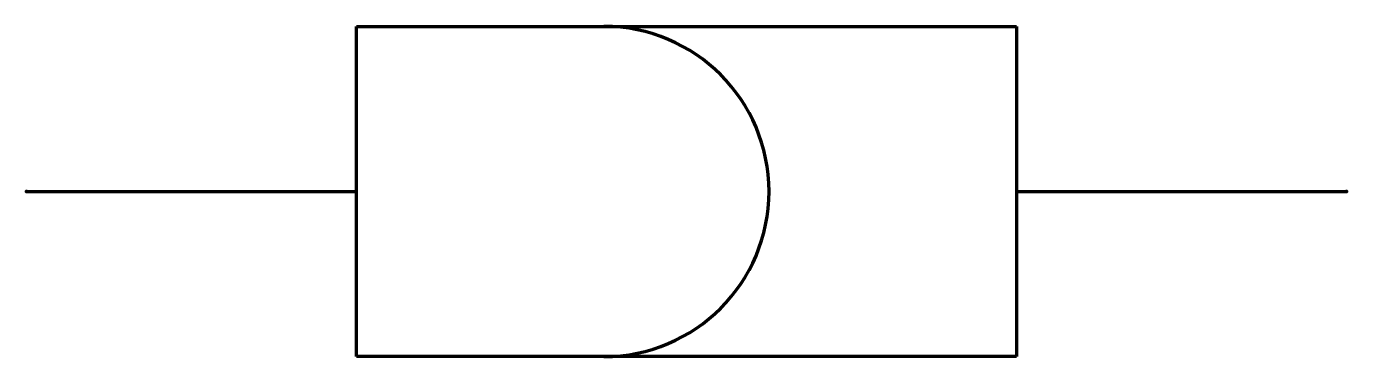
# Model space of a CAD drawing. Header units: millimetres. Extents: x 0 to 20, y -2.5 to 2.5.
import ezdxf

# ---------------------------------------------------------------- set-up
doc = ezdxf.new("R2010")
doc.units = ezdxf.units.MM
doc.layers.get('0').update_dxf_attribs({"linetype": 'CONTINUOUS', "lineweight": 0})

msp = doc.modelspace()

# ---------------------------------------------------------------- linework, layer by layer
at = {"color": 7, "linetype": 'CONTINUOUS', "lineweight": 70}
for p, q in [((5, 2.5), (15, 2.5)), ((5, -2.5), (5, 2.5)), ((15, 2.5), (15, -2.5)), ((0, 0), (5, 0)), ((15, 0), (20, 0)), ((15, -2.5), (5, -2.5))]:
    msp.add_line(p, q, dxfattribs=at)
msp.add_arc((8.75, 0), 2.5, 270, 90, dxfattribs=at)
for p in [(0, 0), (20, 0)]:
    msp.add_point(p, dxfattribs=at)

doc.saveas('drawing.dxf')
